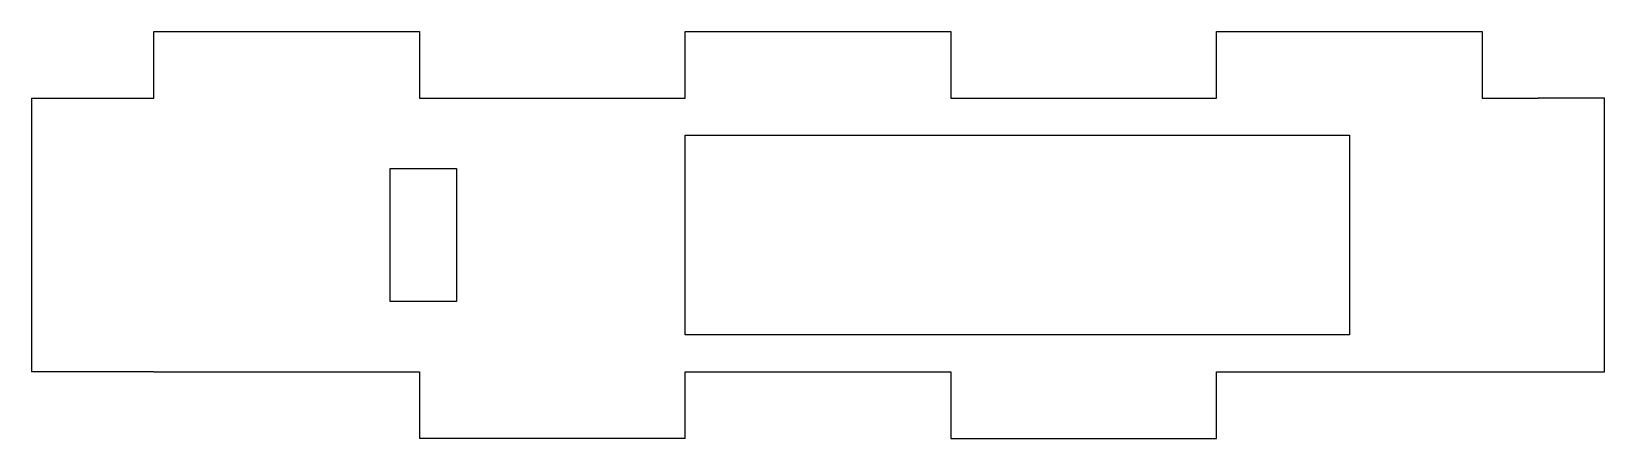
# Model space of a CAD drawing. Extents: x -0.12 to 2.83, y 0 to 0.77.
import ezdxf

# ---------------------------------------------------------------- set-up
doc = ezdxf.new("R2010")
doc.units = 0
doc.layers.add('VISIBLE', color=7, linetype='CONTINUOUS')

msp = doc.modelspace()

# ---------------------------------------------------------------- linework, layer by layer
at = {"layer": 'VISIBLE'}
for p, q in [((0.105, 0.765), (0.605, 0.765)), ((0.105, 0.64), (0.105, 0.765)), ((0.605, 0.765), (0.605, 0.64)), ((1.105, 0.765), (1.605, 0.765)), ((1.105, 0.64), (1.105, 0.765)), ((1.605, 0.765), (1.605, 0.64)), ((2.105, 0.765), (2.605, 0.765)), ((2.105, 0.64), (2.105, 0.765)), ((2.605, 0.765), (2.605, 0.64)), ((-0.125, 0.64), (-0.125, 0.125)), ((-0.125, 0.64), (0, 0.64)), ((0, 0.64), (0.105, 0.64)), ((0.605, 0.64), (1.105, 0.64)), ((1.605, 0.64), (2.105, 0.64)), ((2.605, 0.64), (2.71, 0.64)), ((2.835, 0.64), (2.71, 0.64)), ((2.835, 0.125), (2.835, 0.64)), ((1.105, 0.195), (1.105, 0.57)), ((1.105, 0.57), (2.355, 0.57)), ((2.355, 0.57), (2.355, 0.195)), ((0.55, 0.5075), (0.675, 0.5075)), ((0.55, 0.3825), (0.55, 0.5075)), ((0.675, 0.5075), (0.675, 0.3825)), ((0.55, 0.2575), (0.55, 0.3825)), ((0.675, 0.3825), (0.675, 0.2575)), ((0.675, 0.2575), (0.55, 0.2575)), ((2.355, 0.195), (1.105, 0.195)), ((0.105, 0.125), (-0.125, 0.125)), ((0.105, 0.125), (0.605, 0.125)), ((0.605, 0.125), (0.605, 0)), ((1.105, 0), (1.105, 0.125)), ((1.105, 0.125), (1.605, 0.125)), ((1.605, 0.125), (1.605, 0)), ((2.105, 0.125), (2.605, 0.125)), ((2.105, 0), (2.105, 0.125)), ((2.605, 0.125), (2.835, 0.125)), ((1.105, 0), (0.605, 0)), ((1.605, 0), (2.105, 0))]:
    msp.add_line(p, q, dxfattribs=at)

doc.saveas('drawing.dxf')
